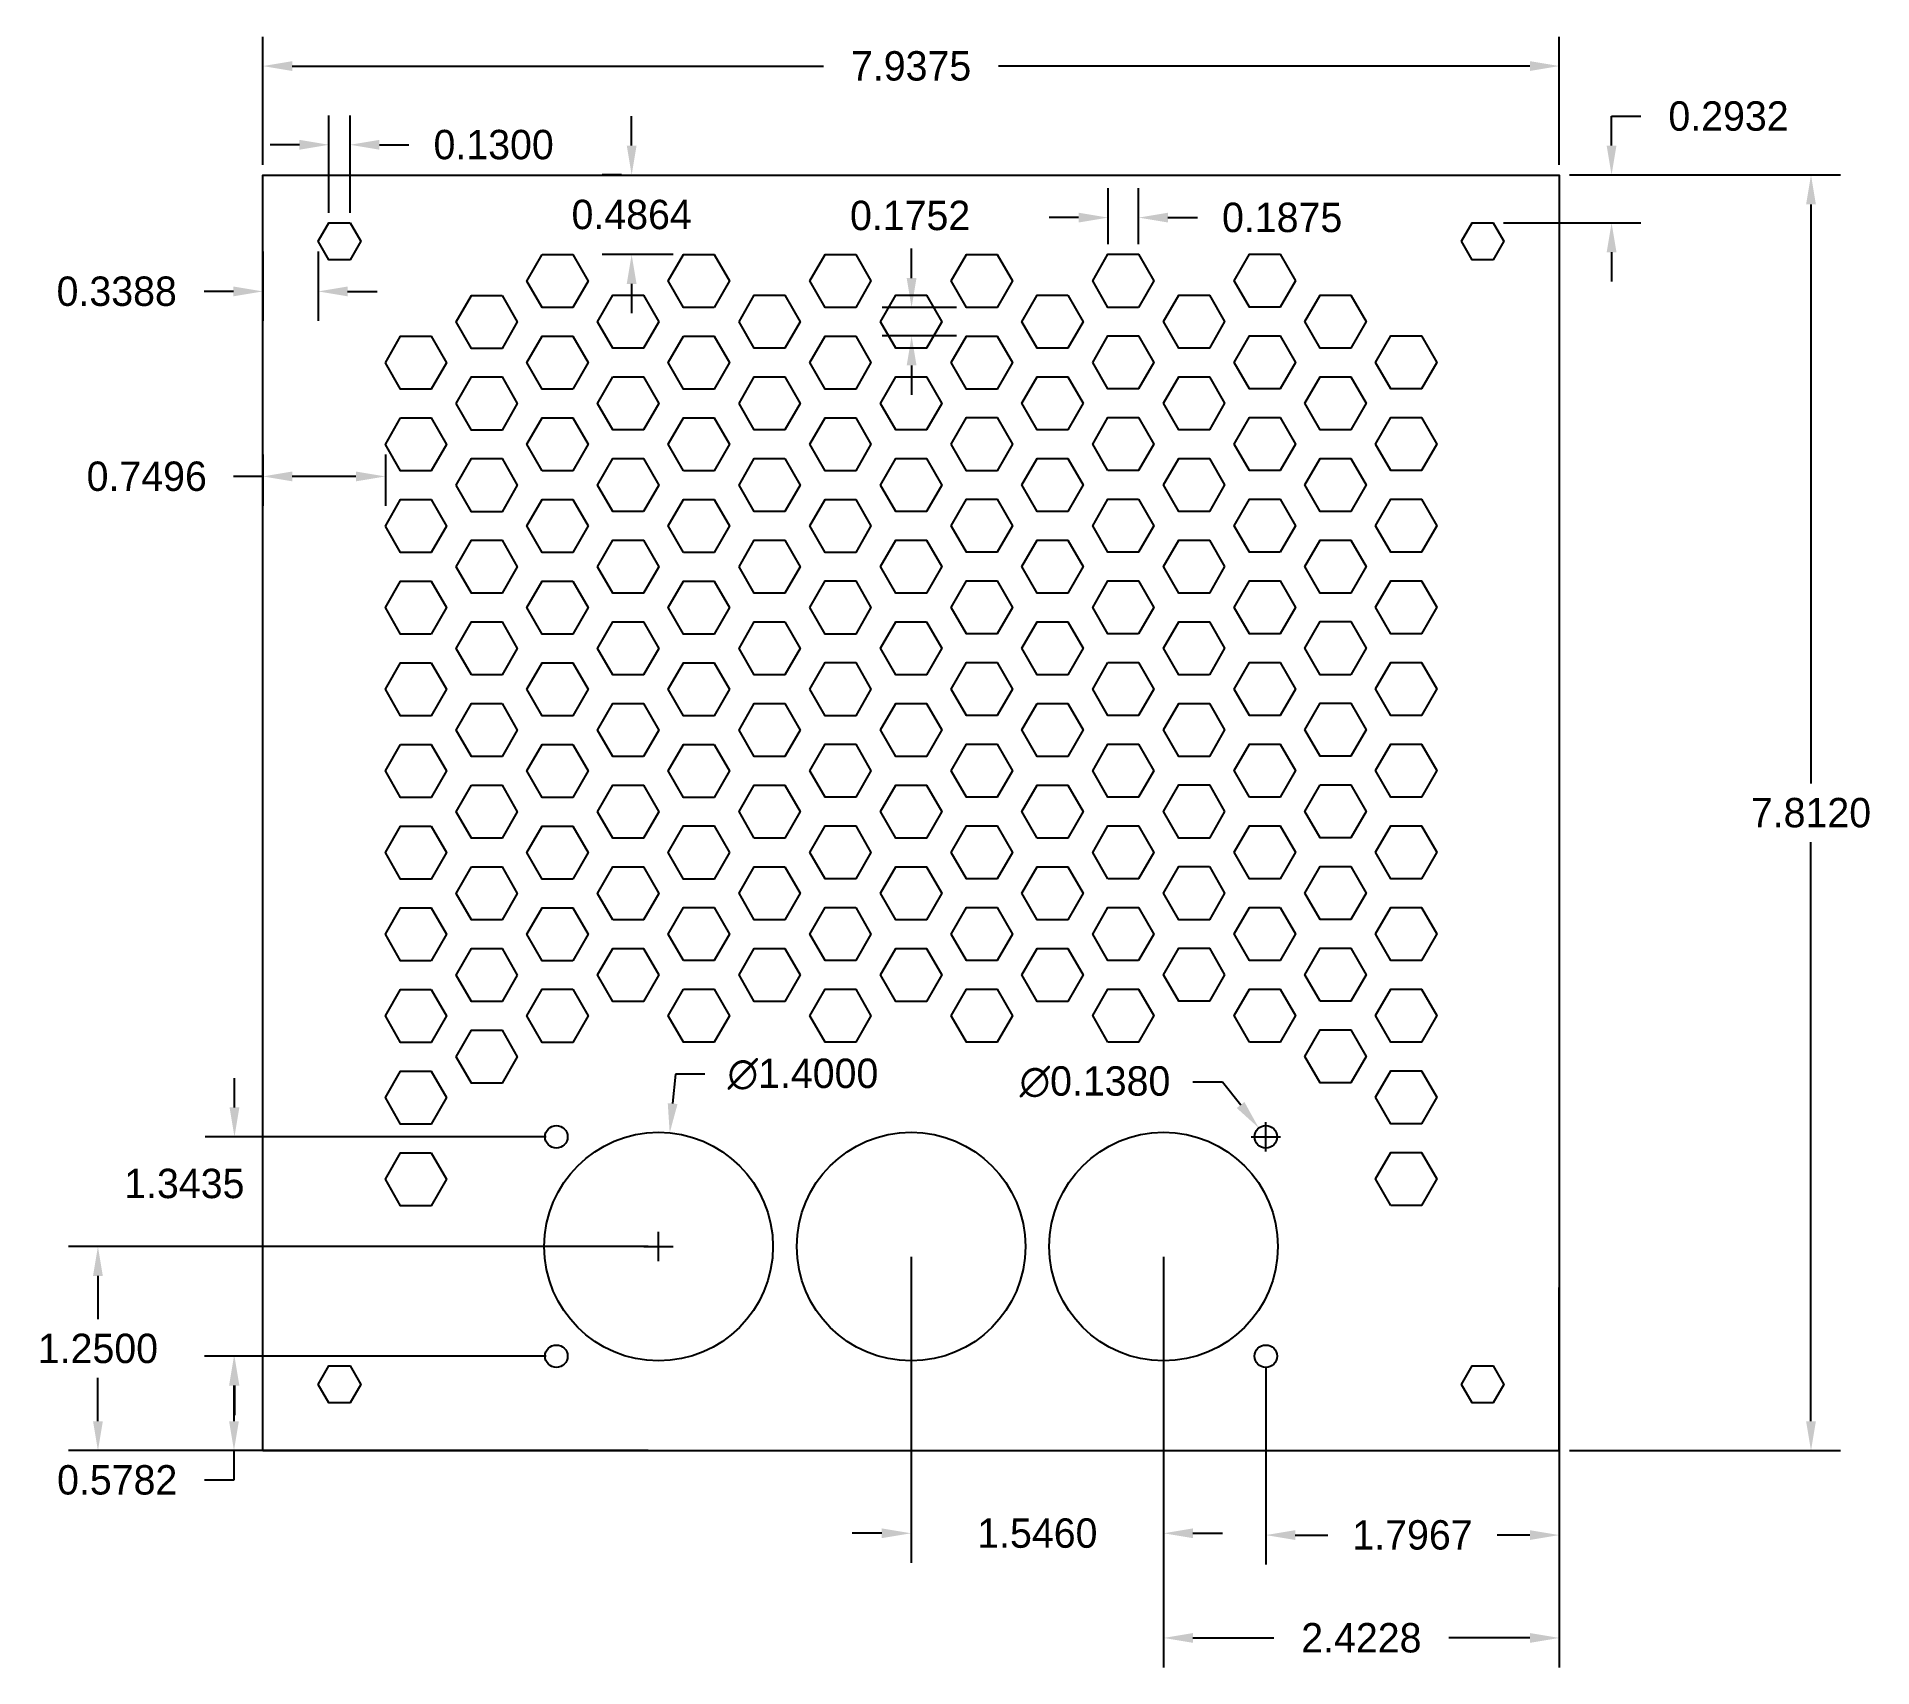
# Model space of a CAD drawing. Header units: inches. Extents: x -1.4 to 9.9, y -0.2 to 9.8.
import ezdxf

# ---------------------------------------------------------------- set-up
doc = ezdxf.new("R2010")
doc.units = ezdxf.units.IN
doc.header["$MEASUREMENT"] = 0
doc.dimstyles.get("Standard").update_dxf_attribs({"dimtxt": 0.18, "dimasz": 0.18, "dimexe": 0.18, "dimexo": 0.0625, "dimgap": 0.09, "dimtad": 0, "dimtih": 1, "dimtoh": 1, "dimdec": 4, "dimzin": 0, "dimdsep": 46, "dimtxsty": 'STANDARD', "dimcen": 0.09, "dimadec": 0, "dimazin": 0, "dimtfac": 1, "dimtdec": 4, "dimtofl": 0, "dimtmove": 0, "dimatfit": 3, "dimfxl": 1, "dimtolj": 1, "dimtzin": 0, "dimarcsym": 0})

# ---------------------------------------------------------------- blocks, each defined once
blk = doc.blocks.new('*D0')
at = {"color": 0, "linetype": 'Continuous', "lineweight": -2, "transparency": 16777216}
for p, q in [((0.031, 8.968), (0.031, 9.753)), ((7.969, 8.968), (7.969, 9.753)), ((0.211, 9.573), (3.464, 9.573)), ((7.789, 9.573), (4.536, 9.573))]:
    blk.add_line(p, q, dxfattribs=at)
at = {"color": 0, "linetype": 'Continuous', "transparency": 16777216}
for points in [[(0.211, 9.603), (0.211, 9.543), (0.031, 9.573)], [(7.789, 9.603), (7.789, 9.543), (7.969, 9.573)]]:
    blk.add_solid(points, dxfattribs=at)
at = {"layer": 'Defpoints', "color": 0, "linetype": 'Continuous', "transparency": 16777216}
for p in [(7.969, 9.573), (0.031, 8.906), (7.969, 8.906)]:
    blk.add_point(p, dxfattribs=at)
at = {"color": 0, "linetype": 'Continuous', "transparency": 16777216, "insert": (4, 9.573), "char_height": 0.18, "attachment_point": 5}
blk.add_mtext('\\A1;7.9375', dxfattribs=at)
blk = doc.blocks.new('*D1')
at = {"color": 0, "linetype": 'Continuous', "lineweight": -2, "transparency": 16777216}
for p, q in [((8.031, 8.906), (9.69, 8.906)), ((9.51, 8.726), (9.51, 5.18)), ((9.51, 1.274), (9.51, 4.82)), ((8.031, 1.094), (9.69, 1.094))]:
    blk.add_line(p, q, dxfattribs=at)
at = {"color": 0, "linetype": 'Continuous', "transparency": 16777216}
for points in [[(9.48, 8.726), (9.54, 8.726), (9.51, 8.906)], [(9.48, 1.274), (9.54, 1.274), (9.51, 1.094)]]:
    blk.add_solid(points, dxfattribs=at)
at = {"layer": 'Defpoints', "color": 0, "linetype": 'Continuous', "transparency": 16777216}
for p in [(7.969, 8.906), (7.969, 1.094), (9.51, 1.094)]:
    blk.add_point(p, dxfattribs=at)
at = {"color": 0, "linetype": 'Continuous', "transparency": 16777216, "insert": (9.51, 5), "char_height": 0.18, "attachment_point": 5}
blk.add_mtext('\\A1;7.8120', dxfattribs=at)
blk = doc.blocks.new('*D2')
at = {"color": 0, "linetype": 'Continuous', "lineweight": -2, "transparency": 16777216}
for p, q in [((5.206, 8.483), (5.206, 8.825)), ((5.393, 8.483), (5.393, 8.825)), ((5.026, 8.645), (4.846, 8.645)), ((5.573, 8.645), (5.753, 8.645))]:
    blk.add_line(p, q, dxfattribs=at)
at = {"color": 0, "linetype": 'Continuous', "transparency": 16777216}
for points in [[(5.026, 8.675), (5.026, 8.615), (5.206, 8.645)], [(5.573, 8.675), (5.573, 8.615), (5.393, 8.645)]]:
    blk.add_solid(points, dxfattribs=at)
at = {"layer": 'Defpoints', "color": 0, "linetype": 'Continuous', "transparency": 16777216}
for p in [(5.393, 8.645), (5.206, 8.42), (5.393, 8.42)]:
    blk.add_point(p, dxfattribs=at)
at = {"color": 0, "linetype": 'Continuous', "transparency": 16777216, "insert": (6.272, 8.645), "char_height": 0.18, "attachment_point": 5}
blk.add_mtext('\\A1;0.1875', dxfattribs=at)
blk = doc.blocks.new('*D3')
at = {"color": 0, "linetype": 'Continuous', "lineweight": -2, "transparency": 16777216}
for p, q in [((4.003, 8.275), (4.003, 8.455)), ((4.277, 8.095), (3.823, 8.095)), ((4.277, 7.92), (3.823, 7.92)), ((4.003, 7.74), (4.003, 7.56))]:
    blk.add_line(p, q, dxfattribs=at)
at = {"color": 0, "linetype": 'Continuous', "transparency": 16777216}
for points in [[(3.973, 8.275), (4.033, 8.275), (4.003, 8.095)], [(3.973, 7.74), (4.033, 7.74), (4.003, 7.92)]]:
    blk.add_solid(points, dxfattribs=at)
at = {"layer": 'Defpoints', "color": 0, "linetype": 'Continuous', "transparency": 16777216}
for p in [(4.339, 8.095), (4.003, 7.92), (4.339, 7.92)]:
    blk.add_point(p, dxfattribs=at)
at = {"color": 0, "linetype": 'Continuous', "transparency": 16777216, "insert": (3.994, 8.657), "char_height": 0.18, "attachment_point": 5}
blk.add_mtext('\\A1;0.1752', dxfattribs=at)
blk = doc.blocks.new('*D4')
at = {"color": 0, "linetype": 'Continuous', "lineweight": -2, "transparency": 16777216}
for p, q in [((0.435, 8.675), (0.435, 9.271)), ((0.565, 8.675), (0.565, 9.271)), ((0.255, 9.091), (0.075, 9.091)), ((0.745, 9.091), (0.925, 9.091))]:
    blk.add_line(p, q, dxfattribs=at)
at = {"color": 0, "linetype": 'Continuous', "transparency": 16777216}
for points in [[(0.255, 9.121), (0.255, 9.061), (0.435, 9.091)], [(0.745, 9.121), (0.745, 9.061), (0.565, 9.091)]]:
    blk.add_solid(points, dxfattribs=at)
at = {"layer": 'Defpoints', "color": 0, "linetype": 'Continuous', "transparency": 16777216}
for p in [(0.565, 9.091), (0.435, 8.613), (0.565, 8.613)]:
    blk.add_point(p, dxfattribs=at)
at = {"color": 0, "linetype": 'Continuous', "transparency": 16777216, "insert": (1.444, 9.091), "char_height": 0.18, "attachment_point": 5}
blk.add_mtext('\\A1;0.1300', dxfattribs=at)
blk = doc.blocks.new('*D5')
at = {"color": 0, "linetype": 'Continuous', "lineweight": -2, "transparency": 16777216}
for p, q in [((8.289, 9.086), (8.289, 9.266)), ((8.289, 9.266), (8.469, 9.266)), ((8.031, 8.906), (8.469, 8.906)), ((7.627, 8.613), (8.469, 8.613)), ((8.289, 8.433), (8.289, 8.253))]:
    blk.add_line(p, q, dxfattribs=at)
at = {"color": 0, "linetype": 'Continuous', "transparency": 16777216}
for points in [[(8.259, 9.086), (8.319, 9.086), (8.289, 8.906)], [(8.259, 8.433), (8.319, 8.433), (8.289, 8.613)]]:
    blk.add_solid(points, dxfattribs=at)
at = {"layer": 'Defpoints', "color": 0, "linetype": 'Continuous', "transparency": 16777216}
for p in [(7.969, 8.906), (8.289, 8.906), (7.565, 8.613)]:
    blk.add_point(p, dxfattribs=at)
at = {"color": 0, "linetype": 'Continuous', "transparency": 16777216, "insert": (9.005, 9.266), "char_height": 0.18, "attachment_point": 5}
blk.add_mtext('\\A1;0.2932', dxfattribs=at)
blk = doc.blocks.new('*D6')
at = {"color": 0, "linetype": 'Continuous', "lineweight": -2, "transparency": 16777216}
for p, q in [((0.031, 8.438), (0.031, 8.013)), ((0.37, 8.438), (0.37, 8.013)), ((-0.149, 8.193), (-0.329, 8.193)), ((0.55, 8.193), (0.73, 8.193))]:
    blk.add_line(p, q, dxfattribs=at)
at = {"color": 0, "linetype": 'Continuous', "transparency": 16777216}
for points in [[(-0.149, 8.223), (-0.149, 8.163), (0.031, 8.193)], [(0.55, 8.223), (0.55, 8.163), (0.37, 8.193)]]:
    blk.add_solid(points, dxfattribs=at)
at = {"layer": 'Defpoints', "color": 0, "linetype": 'Continuous', "transparency": 16777216}
for p in [(0.031, 8.5), (0.37, 8.5), (0.031, 8.193)]:
    blk.add_point(p, dxfattribs=at)
at = {"color": 0, "linetype": 'Continuous', "transparency": 16777216, "insert": (-0.864, 8.193), "char_height": 0.18, "attachment_point": 5}
blk.add_mtext('\\A1;0.3388', dxfattribs=at)
blk = doc.blocks.new('*D9')
at = {"color": 0, "linetype": 'Continuous', "lineweight": -2, "transparency": 16777216}
for p, q in [((2.558, 3.399), (2.54, 3.22)), ((2.738, 3.399), (2.558, 3.399)), ((2.454, 2.254), (2.454, 2.434)), ((2.364, 2.344), (2.544, 2.344))]:
    blk.add_line(p, q, dxfattribs=at)
at = {"color": 0, "linetype": 'Continuous', "transparency": 16777216}
blk.add_solid([(2.51, 3.222), (2.57, 3.217), (2.522, 3.04)], dxfattribs=at)
at = {"layer": 'Defpoints', "color": 0, "linetype": 'Continuous', "transparency": 16777216}
for p in [(2.522, 3.04), (2.386, 1.647)]:
    blk.add_point(p, dxfattribs=at)
at = {"color": 0, "linetype": 'Continuous', "transparency": 16777216, "insert": (3.338, 3.399), "char_height": 0.18, "attachment_point": 5}
blk.add_mtext('\\A1;∅1.4000', dxfattribs=at)
blk = doc.blocks.new('*D10')
at = {"color": 0, "linetype": 'Continuous', "lineweight": -2, "transparency": 16777216}
for p, q in [((5.726, 3.352), (5.906, 3.352)), ((5.906, 3.352), (6.018, 3.211)), ((6.172, 2.926), (6.172, 3.106)), ((6.082, 3.016), (6.262, 3.016))]:
    blk.add_line(p, q, dxfattribs=at)
at = {"color": 0, "linetype": 'Continuous', "transparency": 16777216}
blk.add_solid([(6.041, 3.229), (5.994, 3.192), (6.129, 3.07)], dxfattribs=at)
at = {"layer": 'Defpoints', "color": 0, "linetype": 'Continuous', "transparency": 16777216}
for p in [(6.129, 3.07), (6.215, 2.961)]:
    blk.add_point(p, dxfattribs=at)
at = {"color": 0, "linetype": 'Continuous', "transparency": 16777216, "insert": (5.126, 3.352), "char_height": 0.18, "attachment_point": 5}
blk.add_mtext('\\A1;∅0.1380', dxfattribs=at)
blk = doc.blocks.new('*D11')
at = {"color": 0, "linetype": 'Continuous', "lineweight": -2, "transparency": 16777216}
for p, q in [((4, 2.281), (4, 0.408)), ((5.546, 2.281), (5.546, 0.408)), ((3.82, 0.588), (3.64, 0.588)), ((5.726, 0.588), (5.906, 0.588))]:
    blk.add_line(p, q, dxfattribs=at)
at = {"color": 0, "linetype": 'Continuous', "transparency": 16777216}
for points in [[(3.82, 0.618), (3.82, 0.558), (4, 0.588)], [(5.726, 0.618), (5.726, 0.558), (5.546, 0.588)]]:
    blk.add_solid(points, dxfattribs=at)
at = {"layer": 'Defpoints', "color": 0, "linetype": 'Continuous', "transparency": 16777216}
for p in [(4, 2.344), (5.546, 2.344), (5.546, 0.588)]:
    blk.add_point(p, dxfattribs=at)
at = {"color": 0, "linetype": 'Continuous', "transparency": 16777216, "insert": (4.773, 0.588), "char_height": 0.18, "attachment_point": 5}
blk.add_mtext('\\A1;1.5460', dxfattribs=at)
blk = doc.blocks.new('*D12')
at = {"color": 0, "linetype": 'Continuous', "lineweight": -2, "transparency": 16777216}
for p, q in [((5.546, 2.281), (5.546, -0.233)), ((7.969, 2.281), (7.969, -0.233)), ((5.726, -0.053), (6.222, -0.053)), ((7.789, -0.053), (7.293, -0.053))]:
    blk.add_line(p, q, dxfattribs=at)
at = {"color": 0, "linetype": 'Continuous', "transparency": 16777216}
for points in [[(5.726, -0.023), (5.726, -0.083), (5.546, -0.053)], [(7.789, -0.023), (7.789, -0.083), (7.969, -0.053)]]:
    blk.add_solid(points, dxfattribs=at)
at = {"layer": 'Defpoints', "color": 0, "linetype": 'Continuous', "transparency": 16777216}
for p in [(5.546, 2.344), (7.969, 2.344), (7.969, -0.053)]:
    blk.add_point(p, dxfattribs=at)
at = {"color": 0, "linetype": 'Continuous', "transparency": 16777216, "insert": (6.757, -0.053), "char_height": 0.18, "attachment_point": 5}
blk.add_mtext('\\A1;2.4228', dxfattribs=at)
blk = doc.blocks.new('*D13')
at = {"color": 0, "linetype": 'Continuous', "lineweight": -2, "transparency": 16777216}
for p, q in [((6.172, 1.609), (6.172, 0.397)), ((7.969, 1.609), (7.969, 0.397)), ((6.352, 0.577), (6.552, 0.577)), ((7.789, 0.577), (7.589, 0.577))]:
    blk.add_line(p, q, dxfattribs=at)
at = {"color": 0, "linetype": 'Continuous', "transparency": 16777216}
for points in [[(6.352, 0.607), (6.352, 0.547), (6.172, 0.577)], [(7.789, 0.607), (7.789, 0.547), (7.969, 0.577)]]:
    blk.add_solid(points, dxfattribs=at)
at = {"layer": 'Defpoints', "color": 0, "linetype": 'Continuous', "transparency": 16777216}
for p in [(6.172, 1.672), (7.969, 1.672), (7.969, 0.577)]:
    blk.add_point(p, dxfattribs=at)
at = {"color": 0, "linetype": 'Continuous', "transparency": 16777216, "insert": (7.07, 0.577), "char_height": 0.18, "attachment_point": 5}
blk.add_mtext('\\A1;1.7967', dxfattribs=at)
blk = doc.blocks.new('*D14')
at = {"color": 0, "linetype": 'Continuous', "lineweight": -2, "transparency": 16777216}
for p, q in [((2.391, 2.344), (-1.159, 2.344)), ((-0.979, 2.164), (-0.979, 1.899)), ((-0.979, 1.274), (-0.979, 1.539)), ((2.391, 1.094), (-1.159, 1.094))]:
    blk.add_line(p, q, dxfattribs=at)
at = {"color": 0, "linetype": 'Continuous', "transparency": 16777216}
for points in [[(-1.009, 2.164), (-0.949, 2.164), (-0.979, 2.344)], [(-1.009, 1.274), (-0.949, 1.274), (-0.979, 1.094)]]:
    blk.add_solid(points, dxfattribs=at)
at = {"layer": 'Defpoints', "color": 0, "linetype": 'Continuous', "transparency": 16777216}
for p in [(2.454, 2.344), (-0.979, 1.094), (2.454, 1.094)]:
    blk.add_point(p, dxfattribs=at)
at = {"color": 0, "linetype": 'Continuous', "transparency": 16777216, "insert": (-0.979, 1.719), "char_height": 0.18, "attachment_point": 5}
blk.add_mtext('\\A1;1.2500', dxfattribs=at)
blk = doc.blocks.new('*D15')
at = {"color": 0, "linetype": 'Continuous', "lineweight": -2, "transparency": 16777216}
for p, q in [((1.765, 1.672), (-0.326, 1.672)), ((-0.146, 1.492), (-0.146, 1.274)), ((1.765, 1.094), (-0.326, 1.094)), ((-0.146, 1.094), (-0.146, 0.914)), ((-0.146, 0.914), (-0.326, 0.914))]:
    blk.add_line(p, q, dxfattribs=at)
at = {"color": 0, "linetype": 'Continuous', "transparency": 16777216}
for points in [[(-0.176, 1.492), (-0.116, 1.492), (-0.146, 1.672)], [(-0.176, 1.274), (-0.116, 1.274), (-0.146, 1.094)]]:
    blk.add_solid(points, dxfattribs=at)
at = {"layer": 'Defpoints', "color": 0, "linetype": 'Continuous', "transparency": 16777216}
for p in [(1.828, 1.672), (-0.146, 1.094), (1.828, 1.094)]:
    blk.add_point(p, dxfattribs=at)
at = {"color": 0, "linetype": 'Continuous', "transparency": 16777216, "insert": (-0.861, 0.914), "char_height": 0.18, "attachment_point": 5}
blk.add_mtext('\\A1;0.5782', dxfattribs=at)
blk = doc.blocks.new('*D16')
at = {"color": 0, "linetype": 'Continuous', "lineweight": -2, "transparency": 16777216}
for p, q in [((-0.143, 3.196), (-0.143, 3.376)), ((1.765, 3.016), (-0.323, 3.016)), ((1.765, 1.672), (-0.323, 1.672)), ((-0.143, 1.492), (-0.143, 1.312))]:
    blk.add_line(p, q, dxfattribs=at)
at = {"color": 0, "linetype": 'Continuous', "transparency": 16777216}
for points in [[(-0.173, 3.196), (-0.113, 3.196), (-0.143, 3.016)], [(-0.173, 1.492), (-0.113, 1.492), (-0.143, 1.672)]]:
    blk.add_solid(points, dxfattribs=at)
at = {"layer": 'Defpoints', "color": 0, "linetype": 'Continuous', "transparency": 16777216}
for p in [(-0.143, 3.016), (1.828, 3.016), (1.828, 1.672)]:
    blk.add_point(p, dxfattribs=at)
at = {"color": 0, "linetype": 'Continuous', "transparency": 16777216, "insert": (-0.45, 2.729), "char_height": 0.18, "attachment_point": 5}
blk.add_mtext('\\A1;1.3435', dxfattribs=at)
blk = doc.blocks.new('*D17')
at = {"color": 0, "linetype": 'Continuous', "lineweight": -2, "transparency": 16777216}
for p, q in [((2.289, 9.086), (2.289, 9.266)), ((2.226, 8.906), (2.109, 8.906)), ((2.544, 8.419), (2.109, 8.419)), ((2.289, 8.239), (2.289, 8.059))]:
    blk.add_line(p, q, dxfattribs=at)
at = {"color": 0, "linetype": 'Continuous', "transparency": 16777216}
for points in [[(2.259, 9.086), (2.319, 9.086), (2.289, 8.906)], [(2.259, 8.239), (2.319, 8.239), (2.289, 8.419)]]:
    blk.add_solid(points, dxfattribs=at)
at = {"layer": 'Defpoints', "color": 0, "linetype": 'Continuous', "transparency": 16777216}
for p in [(2.289, 8.906), (2.289, 8.906), (2.607, 8.419)]:
    blk.add_point(p, dxfattribs=at)
at = {"color": 0, "linetype": 'Continuous', "transparency": 16777216, "insert": (2.289, 8.663), "char_height": 0.18, "attachment_point": 5}
blk.add_mtext('\\A1;0.4864', dxfattribs=at)
blk = doc.blocks.new('*D18')
at = {"color": 0, "linetype": 'Continuous', "lineweight": -2, "transparency": 16777216}
for p, q in [((0.031, 7.194), (0.031, 6.88)), ((0.781, 7.194), (0.781, 6.88)), ((0.031, 7.06), (-0.149, 7.06)), ((0.601, 7.06), (0.211, 7.06))]:
    blk.add_line(p, q, dxfattribs=at)
at = {"color": 0, "linetype": 'Continuous', "transparency": 16777216}
for points in [[(0.211, 7.09), (0.211, 7.03), (0.031, 7.06)], [(0.601, 7.09), (0.601, 7.03), (0.781, 7.06)]]:
    blk.add_solid(points, dxfattribs=at)
at = {"layer": 'Defpoints', "color": 0, "linetype": 'Continuous', "transparency": 16777216}
for p in [(0.031, 7.256), (0.781, 7.256), (0.031, 7.06)]:
    blk.add_point(p, dxfattribs=at)
at = {"color": 0, "linetype": 'Continuous', "transparency": 16777216, "insert": (-0.68, 7.06), "char_height": 0.18, "attachment_point": 5}
blk.add_mtext('\\A1;0.7496', dxfattribs=at)

msp = doc.modelspace()

# ---------------------------------------------------------------- linework, layer by layer
msp.add_line((7.96875, 1.09375), (7.96875, 2.09375))
for points in [[(0.03125, 1.09375), (0.03125, 8.90575), (7.96875, 8.90575), (7.96875, 1.09375), (6.5, 1.09375), (4.812, 1.09375), (3.188, 1.09375), (1.5, 1.09375)], [(0.565, 8.61258), (0.63, 8.5), (0.565, 8.38742), (0.435, 8.38742), (0.37, 8.5), (0.435, 8.61258)], [(7.37, 8.5), (7.435, 8.61258), (7.565, 8.61258), (7.63, 8.5), (7.565, 8.38742), (7.435, 8.38742)], [(1.74077, 8.41909), (1.92827, 8.41909), (2.02202, 8.25671), (1.92827, 8.09433), (1.74077, 8.09433), (1.64702, 8.25671)], [(2.79446, 8.09462), (2.60696, 8.09462), (2.51321, 8.257), (2.60696, 8.41938), (2.79446, 8.41938), (2.88821, 8.257)], [(3.3794, 8.25729), (3.47315, 8.41967), (3.66065, 8.41967), (3.7544, 8.25729), (3.66065, 8.09491), (3.47315, 8.09491)], [(4.2456, 8.25758), (4.33935, 8.41996), (4.52685, 8.41996), (4.6206, 8.25758), (4.52685, 8.0952), (4.33935, 8.0952)], [(5.39304, 8.09549), (5.20554, 8.09549), (5.11179, 8.25787), (5.20554, 8.42025), (5.39304, 8.42025), (5.48679, 8.25787)], [(6.35298, 8.25816), (6.25923, 8.09578), (6.07173, 8.09578), (5.97798, 8.25816), (6.07173, 8.42054), (6.25923, 8.42054)], [(1.49517, 8.16895), (1.58892, 8.00657), (1.49517, 7.84419), (1.30767, 7.84419), (1.21392, 8.00657), (1.30767, 8.16895)], [(2.45511, 8.00686), (2.36136, 7.84448), (2.17386, 7.84448), (2.08011, 8.00686), (2.17386, 8.16924), (2.36136, 8.16924)], [(2.94631, 8.00715), (3.04006, 8.16953), (3.22756, 8.16953), (3.32131, 8.00715), (3.22756, 7.84477), (3.04006, 7.84477)], [(3.8125, 8.00744), (3.90625, 8.16982), (4.09375, 8.16982), (4.1875, 8.00744), (4.09375, 7.84506), (3.90625, 7.84506)], [(4.95994, 8.17011), (5.05369, 8.00773), (4.95994, 7.84535), (4.77244, 7.84535), (4.67869, 8.00773), (4.77244, 8.17011)], [(5.54489, 8.00802), (5.63864, 8.1704), (5.82614, 8.1704), (5.91989, 8.00802), (5.82614, 7.84564), (5.63864, 7.84564)], [(6.41108, 8.00831), (6.50483, 8.17069), (6.69233, 8.17069), (6.78608, 8.00831), (6.69233, 7.84593), (6.50483, 7.84593)], [(0.78082, 7.75642), (0.87457, 7.9188), (1.06207, 7.9188), (1.15582, 7.75642), (1.06207, 7.59404), (0.87457, 7.59404)], [(1.92827, 7.59433), (1.74077, 7.59433), (1.64702, 7.75671), (1.74077, 7.91909), (1.92827, 7.91909), (2.02202, 7.75671)], [(2.60696, 7.91938), (2.79446, 7.91938), (2.88821, 7.757), (2.79446, 7.59462), (2.60696, 7.59462), (2.51321, 7.757)], [(3.3794, 7.75729), (3.47315, 7.91967), (3.66065, 7.91967), (3.7544, 7.75729), (3.66065, 7.59491), (3.47315, 7.59491)], [(4.2456, 7.75758), (4.33935, 7.91996), (4.52685, 7.91996), (4.6206, 7.75758), (4.52685, 7.5952), (4.33935, 7.5952)], [(5.11179, 7.75787), (5.20554, 7.92025), (5.39304, 7.92025), (5.48679, 7.75787), (5.39304, 7.59549), (5.20554, 7.59549)], [(5.97798, 7.75816), (6.07173, 7.92054), (6.25923, 7.92054), (6.35298, 7.75816), (6.25923, 7.59578), (6.07173, 7.59578)], [(6.84418, 7.75845), (6.93793, 7.92083), (7.12543, 7.92083), (7.21918, 7.75845), (7.12543, 7.59607), (6.93793, 7.59607)], [(1.21392, 7.50657), (1.30767, 7.66895), (1.49517, 7.66895), (1.58892, 7.50657), (1.49517, 7.34419), (1.30767, 7.34419)], [(2.17386, 7.66924), (2.36136, 7.66924), (2.45511, 7.50686), (2.36136, 7.34448), (2.17386, 7.34448), (2.08011, 7.50686)], [(2.94631, 7.50715), (3.04006, 7.66953), (3.22756, 7.66953), (3.32131, 7.50715), (3.22756, 7.34477), (3.04006, 7.34477)], [(3.8125, 7.50744), (3.90625, 7.66982), (4.09375, 7.66982), (4.1875, 7.50744), (4.09375, 7.34506), (3.90625, 7.34506)], [(5.05369, 7.50773), (4.95994, 7.34535), (4.77244, 7.34535), (4.67869, 7.50773), (4.77244, 7.67011), (4.95994, 7.67011)], [(5.54489, 7.50802), (5.63864, 7.6704), (5.82614, 7.6704), (5.91989, 7.50802), (5.82614, 7.34564), (5.63864, 7.34564)], [(6.41108, 7.50831), (6.50483, 7.67069), (6.69233, 7.67069), (6.78608, 7.50831), (6.69233, 7.34593), (6.50483, 7.34593)], [(0.87457, 7.4188), (1.06207, 7.4188), (1.15582, 7.25642), (1.06207, 7.09404), (0.87457, 7.09404), (0.78082, 7.25642)], [(1.74077, 7.09433), (1.64702, 7.25671), (1.74077, 7.41909), (1.92827, 7.41909), (2.02202, 7.25671), (1.92827, 7.09433)], [(2.60696, 7.09462), (2.51321, 7.257), (2.60696, 7.41938), (2.79446, 7.41938), (2.88821, 7.257), (2.79446, 7.09462)], [(3.3794, 7.25729), (3.47315, 7.41967), (3.66065, 7.41967), (3.7544, 7.25729), (3.66065, 7.09491), (3.47315, 7.09491)], [(4.2456, 7.25758), (4.33935, 7.41996), (4.52685, 7.41996), (4.6206, 7.25758), (4.52685, 7.0952), (4.33935, 7.0952)], [(5.20554, 7.09549), (5.11179, 7.25787), (5.20554, 7.42025), (5.39304, 7.42025), (5.48679, 7.25787), (5.39304, 7.09549)], [(5.97798, 7.25816), (6.07173, 7.42054), (6.25923, 7.42054), (6.35298, 7.25816), (6.25923, 7.09578), (6.07173, 7.09578)], [(6.84418, 7.25845), (6.93793, 7.42083), (7.12543, 7.42083), (7.21918, 7.25845), (7.12543, 7.09607), (6.93793, 7.09607)], [(1.21392, 7.00657), (1.30767, 7.16895), (1.49517, 7.16895), (1.58892, 7.00657), (1.49517, 6.84419), (1.30767, 6.84419)], [(2.36136, 6.84448), (2.17386, 6.84448), (2.08011, 7.00686), (2.17386, 7.16924), (2.36136, 7.16924), (2.45511, 7.00686)], [(3.22756, 7.16953), (3.32131, 7.00715), (3.22756, 6.84477), (3.04006, 6.84477), (2.94631, 7.00715), (3.04006, 7.16953)], [(3.8125, 7.00744), (3.90625, 7.16982), (4.09375, 7.16982), (4.1875, 7.00744), (4.09375, 6.84506), (3.90625, 6.84506)], [(4.67869, 7.00773), (4.77244, 7.17011), (4.95994, 7.17011), (5.05369, 7.00773), (4.95994, 6.84535), (4.77244, 6.84535)], [(5.54489, 7.00802), (5.63864, 7.1704), (5.82614, 7.1704), (5.91989, 7.00802), (5.82614, 6.84564), (5.63864, 6.84564)], [(6.41108, 7.00831), (6.50483, 7.17069), (6.69233, 7.17069), (6.78608, 7.00831), (6.69233, 6.84593), (6.50483, 6.84593)], [(0.78082, 6.75642), (0.87457, 6.9188), (1.06207, 6.9188), (1.15582, 6.75642), (1.06207, 6.59404), (0.87457, 6.59404)], [(2.02202, 6.75671), (1.92827, 6.59433), (1.74077, 6.59433), (1.64702, 6.75671), (1.74077, 6.91909), (1.92827, 6.91909)], [(2.60696, 6.59462), (2.51321, 6.757), (2.60696, 6.91938), (2.79446, 6.91938), (2.88821, 6.757), (2.79446, 6.59462)], [(3.3794, 6.75729), (3.47315, 6.91967), (3.66065, 6.91967), (3.7544, 6.75729), (3.66065, 6.59491), (3.47315, 6.59491)], [(4.2456, 6.75758), (4.33935, 6.91996), (4.52685, 6.91996), (4.6206, 6.75758), (4.52685, 6.5952), (4.33935, 6.5952)], [(5.39304, 6.92025), (5.48679, 6.75787), (5.39304, 6.59549), (5.20554, 6.59549), (5.11179, 6.75787), (5.20554, 6.92025)], [(6.25923, 6.59578), (6.07173, 6.59578), (5.97798, 6.75816), (6.07173, 6.92054), (6.25923, 6.92054), (6.35298, 6.75816)], [(6.84418, 6.75845), (6.93793, 6.92083), (7.12543, 6.92083), (7.21918, 6.75845), (7.12543, 6.59607), (6.93793, 6.59607)], [(1.21392, 6.50657), (1.30767, 6.66895), (1.49517, 6.66895), (1.58892, 6.50657), (1.49517, 6.34419), (1.30767, 6.34419)], [(2.08011, 6.50686), (2.17386, 6.66924), (2.36136, 6.66924), (2.45511, 6.50686), (2.36136, 6.34448), (2.17386, 6.34448)], [(2.94631, 6.50715), (3.04006, 6.66953), (3.22756, 6.66953), (3.32131, 6.50715), (3.22756, 6.34477), (3.04006, 6.34477)], [(3.8125, 6.50744), (3.90625, 6.66982), (4.09375, 6.66982), (4.1875, 6.50744), (4.09375, 6.34506), (3.90625, 6.34506)], [(4.67869, 6.50773), (4.77244, 6.67011), (4.95994, 6.67011), (5.05369, 6.50773), (4.95994, 6.34535), (4.77244, 6.34535)], [(5.91989, 6.50802), (5.82614, 6.34564), (5.63864, 6.34564), (5.54489, 6.50802), (5.63864, 6.6704), (5.82614, 6.6704)], [(6.41108, 6.50831), (6.50483, 6.67069), (6.69233, 6.67069), (6.78608, 6.50831), (6.69233, 6.34593), (6.50483, 6.34593)], [(1.06207, 6.09404), (0.87457, 6.09404), (0.78082, 6.25642), (0.87457, 6.4188), (1.06207, 6.4188), (1.15582, 6.25642)], [(1.92827, 6.41909), (2.02202, 6.25671), (1.92827, 6.09433), (1.74077, 6.09433), (1.64702, 6.25671), (1.74077, 6.41909)], [(2.88821, 6.257), (2.79446, 6.09462), (2.60696, 6.09462), (2.51321, 6.257), (2.60696, 6.41938), (2.79446, 6.41938)], [(3.3794, 6.25729), (3.47315, 6.41967), (3.66065, 6.41967), (3.7544, 6.25729), (3.66065, 6.09491), (3.47315, 6.09491)], [(4.2456, 6.25758), (4.33935, 6.41996), (4.52685, 6.41996), (4.6206, 6.25758), (4.52685, 6.0952), (4.33935, 6.0952)], [(5.39304, 6.09549), (5.20554, 6.09549), (5.11179, 6.25787), (5.20554, 6.42025), (5.39304, 6.42025), (5.48679, 6.25787)], [(5.97798, 6.25816), (6.07173, 6.42054), (6.25923, 6.42054), (6.35298, 6.25816), (6.25923, 6.09578), (6.07173, 6.09578)], [(6.84418, 6.25845), (6.93793, 6.42083), (7.12543, 6.42083), (7.21918, 6.25845), (7.12543, 6.09607), (6.93793, 6.09607)], [(1.30767, 5.84419), (1.21392, 6.00657), (1.30767, 6.16895), (1.49517, 6.16895), (1.58892, 6.00657), (1.49517, 5.84419)], [(2.45511, 6.00686), (2.36136, 5.84448), (2.17386, 5.84448), (2.08011, 6.00686), (2.17386, 6.16924), (2.36136, 6.16924)], [(3.22756, 6.16953), (3.32131, 6.00715), (3.22756, 5.84477), (3.04006, 5.84477), (2.94631, 6.00715), (3.04006, 6.16953)], [(4.09375, 6.16982), (4.1875, 6.00744), (4.09375, 5.84506), (3.90625, 5.84506), (3.8125, 6.00744), (3.90625, 6.16982)], [(4.67869, 6.00773), (4.77244, 6.17011), (4.95994, 6.17011), (5.05369, 6.00773), (4.95994, 5.84535), (4.77244, 5.84535)], [(5.82614, 5.84564), (5.63864, 5.84564), (5.54489, 6.00802), (5.63864, 6.1704), (5.82614, 6.1704), (5.91989, 6.00802)], [(6.69233, 5.84593), (6.50483, 5.84593), (6.41108, 6.00831), (6.50483, 6.17069), (6.69233, 6.17069), (6.78608, 6.00831)], [(1.06207, 5.9188), (1.15582, 5.75642), (1.06207, 5.59404), (0.87457, 5.59404), (0.78082, 5.75642), (0.87457, 5.9188)], [(1.64702, 5.75671), (1.74077, 5.91909), (1.92827, 5.91909), (2.02202, 5.75671), (1.92827, 5.59433), (1.74077, 5.59433)], [(2.88821, 5.757), (2.79446, 5.59462), (2.60696, 5.59462), (2.51321, 5.757), (2.60696, 5.91938), (2.79446, 5.91938)], [(3.3794, 5.75729), (3.47315, 5.91967), (3.66065, 5.91967), (3.7544, 5.75729), (3.66065, 5.59491), (3.47315, 5.59491)], [(4.2456, 5.75758), (4.33935, 5.91996), (4.52685, 5.91996), (4.6206, 5.75758), (4.52685, 5.5952), (4.33935, 5.5952)], [(5.20554, 5.92025), (5.39304, 5.92025), (5.48679, 5.75787), (5.39304, 5.59549), (5.20554, 5.59549), (5.11179, 5.75787)], [(5.97798, 5.75816), (6.07173, 5.92054), (6.25923, 5.92054), (6.35298, 5.75816), (6.25923, 5.59578), (6.07173, 5.59578)], [(6.84418, 5.75845), (6.93793, 5.92083), (7.12543, 5.92083), (7.21918, 5.75845), (7.12543, 5.59607), (6.93793, 5.59607)], [(1.49517, 5.66895), (1.58892, 5.50657), (1.49517, 5.34419), (1.30767, 5.34419), (1.21392, 5.50657), (1.30767, 5.66895)], [(2.36136, 5.34448), (2.17386, 5.34448), (2.08011, 5.50686), (2.17386, 5.66924), (2.36136, 5.66924), (2.45511, 5.50686)], [(3.32131, 5.50715), (3.22756, 5.34477), (3.04006, 5.34477), (2.94631, 5.50715), (3.04006, 5.66953), (3.22756, 5.66953)], [(3.8125, 5.50744), (3.90625, 5.66982), (4.09375, 5.66982), (4.1875, 5.50744), (4.09375, 5.34506), (3.90625, 5.34506)], [(4.77244, 5.67011), (4.95994, 5.67011), (5.05369, 5.50773), (4.95994, 5.34535), (4.77244, 5.34535), (4.67869, 5.50773)], [(5.54489, 5.50802), (5.63864, 5.6704), (5.82614, 5.6704), (5.91989, 5.50802), (5.82614, 5.34564), (5.63864, 5.34564)], [(6.41108, 5.50831), (6.50483, 5.67069), (6.69233, 5.67069), (6.78608, 5.50831), (6.69233, 5.34593), (6.50483, 5.34593)], [(0.87457, 5.4188), (1.06207, 5.4188), (1.15582, 5.25642), (1.06207, 5.09404), (0.87457, 5.09404), (0.78082, 5.25642)], [(1.92827, 5.41909), (2.02202, 5.25671), (1.92827, 5.09433), (1.74077, 5.09433), (1.64702, 5.25671), (1.74077, 5.41909)], [(2.79446, 5.41938), (2.88821, 5.257), (2.79446, 5.09462), (2.60696, 5.09462), (2.51321, 5.257), (2.60696, 5.41938)], [(3.3794, 5.25729), (3.47315, 5.41967), (3.66065, 5.41967), (3.7544, 5.25729), (3.66065, 5.09491), (3.47315, 5.09491)], [(4.2456, 5.25758), (4.33935, 5.41996), (4.52685, 5.41996), (4.6206, 5.25758), (4.52685, 5.0952), (4.33935, 5.0952)], [(5.48679, 5.25787), (5.39304, 5.09549), (5.20554, 5.09549), (5.11179, 5.25787), (5.20554, 5.42025), (5.39304, 5.42025)], [(6.07173, 5.09578), (5.97798, 5.25816), (6.07173, 5.42054), (6.25923, 5.42054), (6.35298, 5.25816), (6.25923, 5.09578)], [(6.84418, 5.25845), (6.93793, 5.42083), (7.12543, 5.42083), (7.21918, 5.25845), (7.12543, 5.09607), (6.93793, 5.09607)], [(4.77244, 4.84535), (4.67869, 5.00773), (4.77244, 5.17011), (4.95994, 5.17011), (5.05369, 5.00773), (4.95994, 4.84535)], [(5.91989, 5.00802), (5.82614, 4.84564), (5.63864, 4.84564), (5.54489, 5.00802), (5.63864, 5.1704), (5.82614, 5.1704)], [(6.50483, 5.17069), (6.69233, 5.17069), (6.78608, 5.00831), (6.69233, 4.84593), (6.50483, 4.84593), (6.41108, 5.00831)], [(1.30767, 5.16895), (1.49517, 5.16895), (1.58892, 5.00657), (1.49517, 4.84419), (1.30767, 4.84419), (1.21392, 5.00657)], [(2.08011, 5.00686), (2.17386, 5.16924), (2.36136, 5.16924), (2.45511, 5.00686), (2.36136, 4.84448), (2.17386, 4.84448)], [(3.04006, 4.84477), (2.94631, 5.00715), (3.04006, 5.16953), (3.22756, 5.16953), (3.32131, 5.00715), (3.22756, 4.84477)], [(3.8125, 5.00744), (3.90625, 5.16982), (4.09375, 5.16982), (4.1875, 5.00744), (4.09375, 4.84506), (3.90625, 4.84506)], [(1.06207, 4.9188), (1.15582, 4.75642), (1.06207, 4.59404), (0.87457, 4.59404), (0.78082, 4.75642), (0.87457, 4.9188)], [(1.92827, 4.59433), (1.74077, 4.59433), (1.64702, 4.75671), (1.74077, 4.91909), (1.92827, 4.91909), (2.02202, 4.75671)], [(2.88821, 4.757), (2.79446, 4.59462), (2.60696, 4.59462), (2.51321, 4.757), (2.60696, 4.91938), (2.79446, 4.91938)], [(3.3794, 4.75729), (3.47315, 4.91967), (3.66065, 4.91967), (3.7544, 4.75729), (3.66065, 4.59491), (3.47315, 4.59491)], [(4.2456, 4.75758), (4.33935, 4.91996), (4.52685, 4.91996), (4.6206, 4.75758), (4.52685, 4.5952), (4.33935, 4.5952)], [(5.20554, 4.59549), (5.11179, 4.75787), (5.20554, 4.92025), (5.39304, 4.92025), (5.48679, 4.75787), (5.39304, 4.59549)], [(5.97798, 4.75816), (6.07173, 4.92054), (6.25923, 4.92054), (6.35298, 4.75816), (6.25923, 4.59578), (6.07173, 4.59578)], [(6.84418, 4.75845), (6.93793, 4.92083), (7.12543, 4.92083), (7.21918, 4.75845), (7.12543, 4.59607), (6.93793, 4.59607)], [(1.30767, 4.66895), (1.49517, 4.66895), (1.58892, 4.50657), (1.49517, 4.34419), (1.30767, 4.34419), (1.21392, 4.50657)], [(2.17386, 4.34448), (2.08011, 4.50686), (2.17386, 4.66924), (2.36136, 4.66924), (2.45511, 4.50686), (2.36136, 4.34448)], [(3.22756, 4.66953), (3.32131, 4.50715), (3.22756, 4.34477), (3.04006, 4.34477), (2.94631, 4.50715), (3.04006, 4.66953)], [(3.8125, 4.50744), (3.90625, 4.66982), (4.09375, 4.66982), (4.1875, 4.50744), (4.09375, 4.34506), (3.90625, 4.34506)], [(4.67869, 4.50773), (4.77244, 4.67011), (4.95994, 4.67011), (5.05369, 4.50773), (4.95994, 4.34535), (4.77244, 4.34535)], [(5.82614, 4.6704), (5.91989, 4.50802), (5.82614, 4.34564), (5.63864, 4.34564), (5.54489, 4.50802), (5.63864, 4.6704)], [(6.41108, 4.50831), (6.50483, 4.67069), (6.69233, 4.67069), (6.78608, 4.50831), (6.69233, 4.34593), (6.50483, 4.34593)], [(1.06207, 4.09404), (0.87457, 4.09404), (0.78082, 4.25642), (0.87457, 4.4188), (1.06207, 4.4188), (1.15582, 4.25642)], [(1.92827, 4.09433), (1.74077, 4.09433), (1.64702, 4.25671), (1.74077, 4.41909), (1.92827, 4.41909), (2.02202, 4.25671)], [(2.60696, 4.09462), (2.51321, 4.257), (2.60696, 4.41938), (2.79446, 4.41938), (2.88821, 4.257), (2.79446, 4.09462)], [(3.66065, 4.41967), (3.7544, 4.25729), (3.66065, 4.09491), (3.47315, 4.09491), (3.3794, 4.25729), (3.47315, 4.41967)], [(4.2456, 4.25758), (4.33935, 4.41996), (4.52685, 4.41996), (4.6206, 4.25758), (4.52685, 4.0952), (4.33935, 4.0952)], [(5.39304, 4.09549), (5.20554, 4.09549), (5.11179, 4.25787), (5.20554, 4.42025), (5.39304, 4.42025), (5.48679, 4.25787)], [(6.25923, 4.42054), (6.35298, 4.25816), (6.25923, 4.09578), (6.07173, 4.09578), (5.97798, 4.25816), (6.07173, 4.42054)], [(6.84418, 4.25845), (6.93793, 4.42083), (7.12543, 4.42083), (7.21918, 4.25845), (7.12543, 4.09607), (6.93793, 4.09607)], [(1.58892, 4.00657), (1.49517, 3.84419), (1.30767, 3.84419), (1.21392, 4.00657), (1.30767, 4.16895), (1.49517, 4.16895)], [(2.45511, 4.00686), (2.36136, 3.84448), (2.17386, 3.84448), (2.08011, 4.00686), (2.17386, 4.16924), (2.36136, 4.16924)], [(3.32131, 4.00715), (3.22756, 3.84477), (3.04006, 3.84477), (2.94631, 4.00715), (3.04006, 4.16953), (3.22756, 4.16953)], [(3.8125, 4.00744), (3.90625, 4.16982), (4.09375, 4.16982), (4.1875, 4.00744), (4.09375, 3.84506), (3.90625, 3.84506)], [(4.67869, 4.00773), (4.77244, 4.17011), (4.95994, 4.17011), (5.05369, 4.00773), (4.95994, 3.84535), (4.77244, 3.84535)], [(5.91989, 4.00802), (5.82614, 3.84564), (5.63864, 3.84564), (5.54489, 4.00802), (5.63864, 4.1704), (5.82614, 4.1704)], [(6.50483, 3.84593), (6.41108, 4.00831), (6.50483, 4.17069), (6.69233, 4.17069), (6.78608, 4.00831), (6.69233, 3.84593)], [(1.06207, 3.9188), (1.15582, 3.75642), (1.06207, 3.59404), (0.87457, 3.59404), (0.78082, 3.75642), (0.87457, 3.9188)], [(1.92827, 3.91909), (2.02202, 3.75671), (1.92827, 3.59433), (1.74077, 3.59433), (1.64702, 3.75671), (1.74077, 3.91909)], [(2.60696, 3.91938), (2.79446, 3.91938), (2.88821, 3.757), (2.79446, 3.59462), (2.60696, 3.59462), (2.51321, 3.757)], [(3.3794, 3.75729), (3.47315, 3.91967), (3.66065, 3.91967), (3.7544, 3.75729), (3.66065, 3.59491), (3.47315, 3.59491)], [(4.2456, 3.75758), (4.33935, 3.91996), (4.52685, 3.91996), (4.6206, 3.75758), (4.52685, 3.5952), (4.33935, 3.5952)], [(5.20554, 3.59549), (5.11179, 3.75787), (5.20554, 3.92025), (5.39304, 3.92025), (5.48679, 3.75787), (5.39304, 3.59549)], [(6.07173, 3.59578), (5.97798, 3.75816), (6.07173, 3.92054), (6.25923, 3.92054), (6.35298, 3.75816), (6.25923, 3.59578)], [(6.84418, 3.75845), (6.93793, 3.92083), (7.12543, 3.92083), (7.21918, 3.75845), (7.12543, 3.59607), (6.93793, 3.59607)], [(1.21392, 3.50657), (1.30767, 3.66895), (1.49517, 3.66895), (1.58892, 3.50657), (1.49517, 3.34419), (1.30767, 3.34419)], [(6.41108, 3.50831), (6.50483, 3.67069), (6.69233, 3.67069), (6.78608, 3.50831), (6.69233, 3.34593), (6.50483, 3.34593)], [(1.15582, 3.25642), (1.06207, 3.09404), (0.87457, 3.09404), (0.78082, 3.25642), (0.87457, 3.4188), (1.06207, 3.4188)], [(6.84418, 3.25845), (6.93793, 3.42083), (7.12543, 3.42083), (7.21918, 3.25845), (7.12543, 3.09607), (6.93793, 3.09607)], [(1.06207, 2.9188), (1.15582, 2.75642), (1.06207, 2.59404), (0.87457, 2.59404), (0.78082, 2.75642), (0.87457, 2.9188)], [(6.93793, 2.59607), (6.84418, 2.75845), (6.93793, 2.92083), (7.12543, 2.92083), (7.21918, 2.75845), (7.12543, 2.59607)], [(0.37, 1.5), (0.435, 1.61258), (0.565, 1.61258), (0.63, 1.5), (0.565, 1.38742), (0.435, 1.38742)], [(7.37, 1.5), (7.435, 1.61258), (7.565, 1.61258), (7.63, 1.5), (7.565, 1.38742), (7.435, 1.38742)]]:
    msp.add_lwpolyline(points, close=True)
for centre, radius in [((2.454, 2.34375), 0.7), ((1.82795, 3.0155), 0.069), ((4, 2.34375), 0.7), ((5.546, 2.34375), 0.7), ((6.17205, 3.0155), 0.069), ((1.82795, 1.672), 0.069), ((6.17205, 1.672), 0.069)]:
    msp.add_circle(centre, radius)

# ---------------------------------------------------------------- dimensions: what is measured, and where the dimension line sits
at = {"color": 1, "linetype": 'Continuous'}
for base, p1, p2, picture, middle in [((7.96875, 9.5728), (0.03125, 8.90575), (7.96875, 8.90575), '*D0', (4, 9.5728)), ((0.565, 9.09098), (0.435, 8.61258), (0.565, 8.61258), '*D4', (1.44357, 9.09098)), ((5.39304, 8.64537), (5.20554, 8.42025), (5.39304, 8.42025), '*D2', (6.27161, 8.64537)), ((0.03125, 8.1934466916), (0.37, 8.5), (0.03125, 8.5), '*D6', (-0.8644642857, 8.1934466916)), ((0.03125, 7.05968), (0.78082, 7.25642), (0.03125, 7.25642), '*D18', (-0.68018, 7.05968)), ((5.546, 0.58788), (4, 2.34375), (5.546, 2.34375), '*D11', (4.773, 0.58788)), ((7.96875, -0.0526558471), (5.546, 2.34375), (7.96875, 2.34375), '*D12', (6.757375, -0.0526558471)), ((7.96875, 0.57708), (6.17205, 1.672), (7.96875, 1.672), '*D13', (7.0704, 0.57708))]:
    dim = msp.add_linear_dim(base=base, p1=p1, p2=p2, dimstyle='Standard', dxfattribs=at)
    dim.commit()
    dim.dimension.update_dxf_attribs({"geometry": picture, "text_midpoint": middle})
for base, p1, p2, picture, middle in [((8.28879, 8.90575), (7.565, 8.61258), (7.96875, 8.90575), '*D5', (9.00451, 9.26575)), ((2.28868, 8.90575), (2.60696, 8.41938), (2.28868, 8.90575), '*D17', (2.28868, 8.66257)), ((-0.97896, 1.09375), (2.454, 2.34375), (2.454, 1.09375), '*D14', (-0.97896, 1.71875)), ((-0.145538, 1.09375), (1.827949, 1.671999), (1.827949, 1.09375), '*D15', (-0.861252, 0.91375))]:
    dim = msp.add_linear_dim(base=base, p1=p1, p2=p2, angle=90, dimstyle='Standard', dxfattribs=at)
    dim.commit()
    dim.dimension.update_dxf_attribs({"geometry": picture, "text_midpoint": middle})
dim = msp.add_linear_dim(base=(9.51049, 1.09375), p1=(7.96875, 8.90575), p2=(7.96875, 1.09375), angle=90, dimstyle='Standard', dxfattribs=at)
dim.commit()
dim.dimension.update_dxf_attribs({"geometry": '*D1', "text_midpoint": (9.51049, 4.99975), "dimtype": 160})
for base, p1, p2, angle, picture, middle in [((4.00264, 7.91996), (4.33935, 8.0952), (4.33935, 7.91996), 270, '*D3', (3.99397, 8.65737)), ((-0.14251, 3.0155), (1.82795, 1.672), (1.82795, 3.0155), 90, '*D16', (-0.44976, 2.72888))]:
    dim = msp.add_linear_dim(base=base, p1=p1, p2=p2, angle=angle, dimstyle='Standard', override={"dimtmove": 2}, dxfattribs=at)
    dim.commit()
    dim.dimension.update_dxf_attribs({"geometry": picture, "text_midpoint": middle, "dimtype": 160})
for p1, p2, picture, middle in [((2.38564, 1.6471), (2.52236, 3.0404), '*D9', (3.33752, 3.39868)), ((6.21486, 2.96139), (6.12924, 3.06962), '*D10', (5.1259, 3.35196))]:
    dim = msp.add_diameter_dim_2p(p1=p1, p2=p2, dimstyle='Standard', dxfattribs=at)
    dim.commit()
    dim.dimension.update_dxf_attribs({"geometry": picture, "text_midpoint": middle, "dimtype": 163})

doc.saveas('drawing.dxf')
